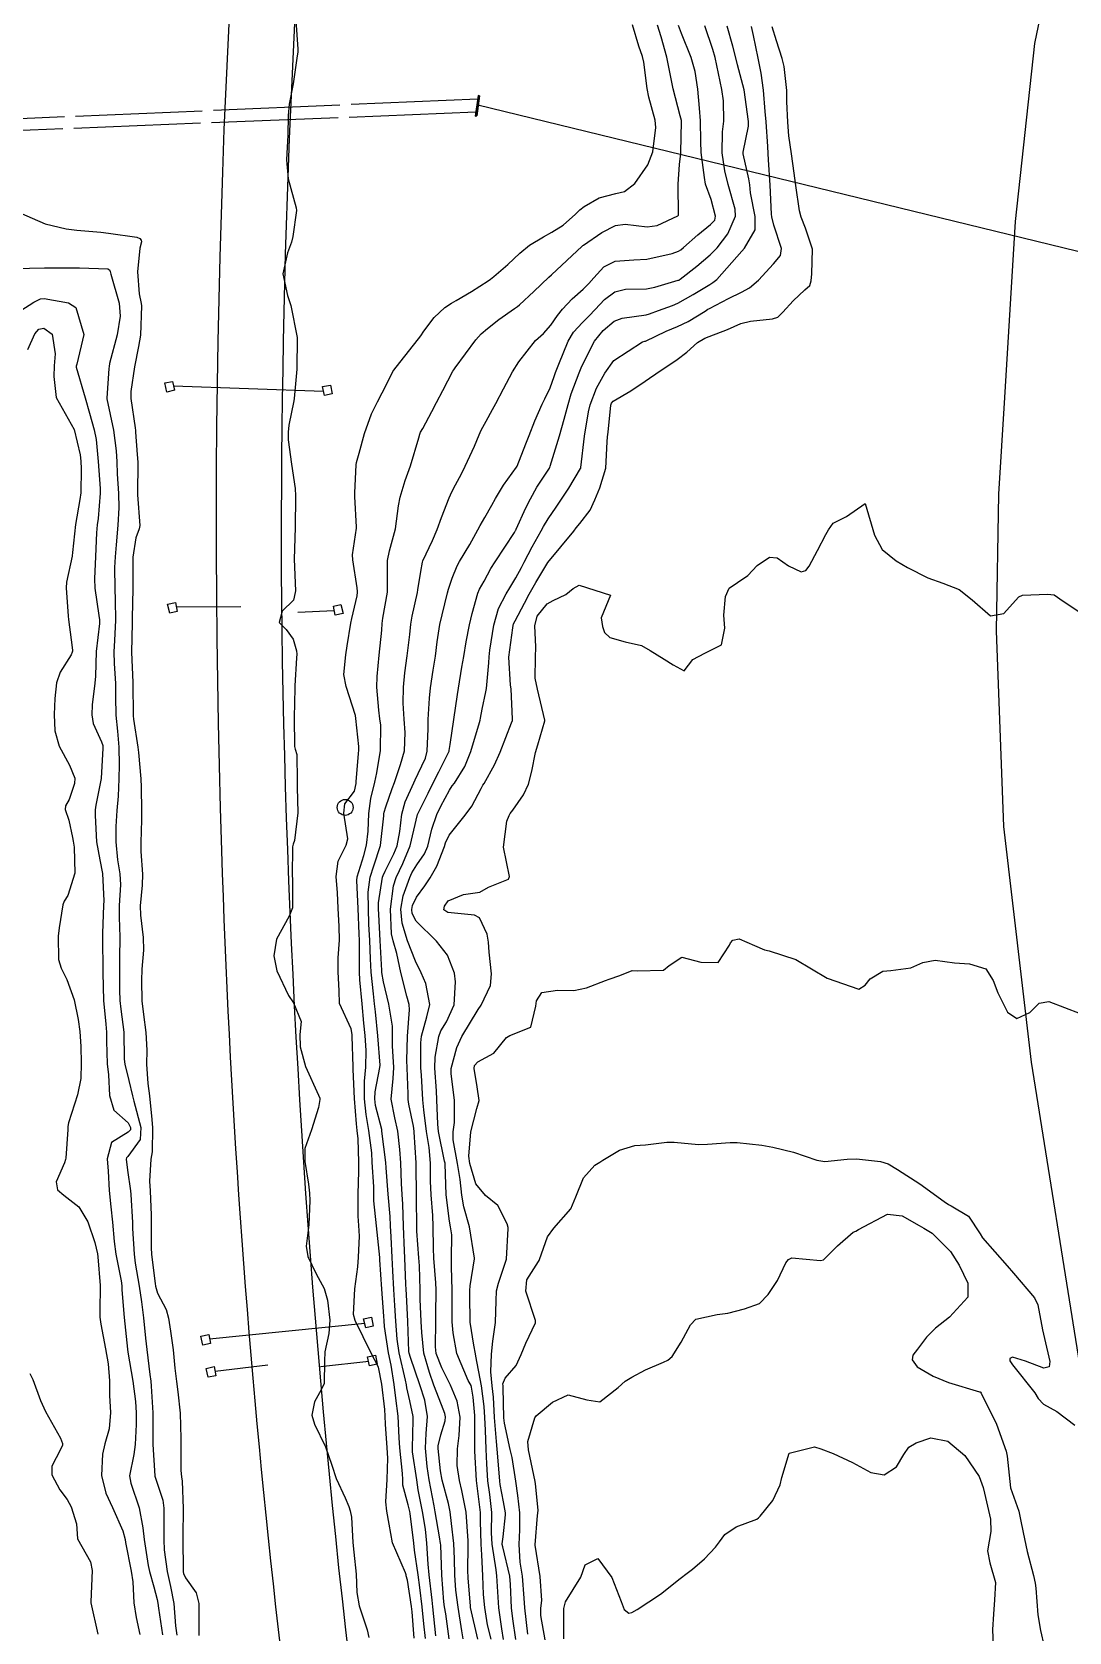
# Model space of a CAD drawing. Header units: metres. Extents: x 318500 to 325275, y 7408834 to 7428799.
# Drawn here: x 320151.9 to 320217.4, y 7413787.5 to 7413888.5 of the extents above; entities that cross this region are included whole.
import ezdxf

# ---------------------------------------------------------------- set-up
doc = ezdxf.new("R2010")
doc.units = ezdxf.units.M
doc.header["$MEASUREMENT"] = 0
doc.linetypes.add('CONTINUO', pattern=[0])
doc.linetypes.add('TRACEJADO', pattern=[8.7, 8, -0.7])
for name, color, linetype in [('BUEIRO', 151, 'Continuous'), ('Curvas de Nivel 1m', 11, 'Continuous'), ('Curvas de Nivel 5m', 15, 'Continuous'), ('GALERIA', 45, 'Continuous'), ('Linha Férrea', 20, 'Continuous'), ('Postes', 20, 'Continuous'), ('Pórticos', 45, 'Continuous'), ('TEXTO', 45, 'Continuous'), ('Vias Primárias', 230, 'Continuous')]:
    doc.layers.add(name, color=color, linetype=linetype)

msp = doc.modelspace()

# ---------------------------------------------------------------- linework, layer by layer
at = {"layer": 'BUEIRO', "linetype": 'CONTINUO'}
for points in [[(320180.17, 7413884.43, 722.61), (320180.1, 7413884.44, 726.1), (320179.91, 7413883.15, 726.1), (320180, 7413883.17, 722.6)], [(320180, 7413883.17, 722.6), (320180.03, 7413883.54, 723.89), (320180.06, 7413883.77, 724.18), (320180.13, 7413884.37, 723.95), (320180.17, 7413884.43, 722.61)], [(320180.17, 7413884.43, 722.61), (320180, 7413883.17, 722.6)]]:
    msp.add_polyline3d(points, dxfattribs=at)
at = {"layer": 'Curvas de Nivel 1m', "flags": 128}
for points, elevation in [([(320176.76, 7413787.06), (320176.66, 7413787.98), (320176.55, 7413789.06), (320176.4, 7413790.27), (320176.3, 7413791.06), (320176.08, 7413792.62), (320176.03, 7413793.07), (320175.8, 7413794.95), (320175.78, 7413795.07), (320175.68, 7413795.48), (320175.34, 7413796.72), (320175.33, 7413797.08), (320175.32, 7413797.46), (320175.14, 7413799.08), (320175.1, 7413799.72), (320175.04, 7413801.08), (320174.9, 7413802.22), (320174.79, 7413803.08), (320174.59, 7413804.3), (320174.44, 7413805.09), (320174.18, 7413806.74), (320174.15, 7413807.1), (320174.14, 7413807.39), (320174, 7413809.1), (320173.89, 7413810.95), (320173.88, 7413811.1), (320173.67, 7413813.1), (320173.51, 7413814.68), (320173.5, 7413815.11), (320173.5, 7413815.56), (320173.41, 7413817.11), (320173.37, 7413817.71), (320173.2, 7413819.11), (320173.02, 7413820.13), (320172.92, 7413821.12), (320172.92, 7413822.23), (320173, 7413823.12), (320173.02, 7413824.16), (320172.95, 7413825.12), (320172.87, 7413825.9), (320172.76, 7413827.12), (320172.62, 7413828.62), (320172.6, 7413829.12), (320172.6, 7413830.68), (320172.59, 7413831.12), (320172.57, 7413831.53), (320172.52, 7413833.12), (320172.44, 7413834.9), (320172.46, 7413835.13), (320172.87, 7413836.48), (320173.05, 7413837.12), (320173.15, 7413838.02), (320173.18, 7413839.12), (320173.31, 7413840.07), (320173.57, 7413841.11), (320173.7, 7413841.7), (320173.93, 7413843.11), (320173.94, 7413844.71), (320173.89, 7413845.11), (320173.82, 7413845.64), (320173.69, 7413847.11), (320173.72, 7413847.77), (320173.85, 7413849.11), (320174, 7413850.69), (320174.03, 7413851.11), (320174.08, 7413851.46), (320174.36, 7413853.1), (320174.37, 7413853.19), (320174.37, 7413855.1), (320174.49, 7413855.71), (320174.88, 7413857.09), (320175.07, 7413858.54), (320175.16, 7413859.09), (320175.49, 7413860.14), (320175.82, 7413861.08), (320176.34, 7413862.84), (320176.41, 7413863.07), (320176.46, 7413863.19), (320176.59, 7413863.43), (320177.17, 7413864.5), (320177.46, 7413865.06), (320177.86, 7413865.82), (320178.5, 7413867.05), (320178.55, 7413867.14), (320178.64, 7413867.25), (320179.94, 7413869.03), (320180.28, 7413869.41), (320180.67, 7413869.74), (320181.39, 7413870.3), (320182.39, 7413871), (320182.57, 7413871.13), (320182.69, 7413871.23), (320183.61, 7413872.08), (320184.55, 7413872.97), (320184.72, 7413873.13), (320186.65, 7413874.94), (320186.7, 7413874.98), (320186.74, 7413875.01), (320187.89, 7413875.79), (320188.76, 7413876.25), (320189.36, 7413876.32), (320190.76, 7413876.15), (320191.39, 7413876.25), (320192.7, 7413876.86), (320192.73, 7413876.9), (320192.71, 7413878.86), (320192.81, 7413880.09), (320192.89, 7413880.79), (320192.89, 7413880.86), (320192.93, 7413882.78), (320192.92, 7413882.86), (320192.85, 7413883.17), (320192.41, 7413884.87), (320192.15, 7413886.13), (320192, 7413886.87), (320191.65, 7413888.15), (320191.41, 7413888.88)], 731), ([(320177.41, 7413787.22), (320177.22, 7413789.05), (320177.18, 7413789.48), (320177, 7413791.06), (320176.94, 7413791.75), (320176.86, 7413793.06), (320176.76, 7413793.96), (320176.58, 7413795.06), (320176.31, 7413796.44), (320176.21, 7413797.06), (320175.95, 7413798.84), (320175.94, 7413799.07), (320175.99, 7413800.84), (320175.98, 7413801.07), (320175.77, 7413802.05), (320175.59, 7413802.88), (320175.56, 7413803.07), (320175.5, 7413803.36), (320175.1, 7413805.08), (320174.97, 7413805.94), (320174.9, 7413807.08), (320174.84, 7413808.08), (320174.77, 7413809.09), (320174.7, 7413810.26), (320174.67, 7413811.09), (320174.59, 7413812.41), (320174.56, 7413813.09), (320174.53, 7413813.69), (320174.42, 7413815.09), (320174.29, 7413816.77), (320174.26, 7413817.1), (320174.02, 7413819.08), (320174.02, 7413819.1), (320174.02, 7413819.12), (320174, 7413819.17), (320173.61, 7413820.7), (320173.56, 7413821.11), (320173.58, 7413821.56), (320173.89, 7413823.1), (320173.9, 7413823.25), (320173.76, 7413825.1), (320173.6, 7413826.61), (320173.54, 7413827.11), (320173.48, 7413827.74), (320173.34, 7413829.11), (320173.29, 7413829.96), (320173.25, 7413831.11), (320173.2, 7413832.14), (320173.16, 7413833.12), (320173.15, 7413834.16), (320173.27, 7413835.11), (320173.5, 7413835.83), (320173.92, 7413837.1), (320174.14, 7413838.98), (320174.14, 7413839.1), (320174.16, 7413839.2), (320174.27, 7413839.54), (320174.67, 7413840.71), (320174.8, 7413841.09), (320175.19, 7413842.21), (320175.44, 7413843.08), (320175.49, 7413844.24), (320175.41, 7413845.08), (320175.35, 7413846.09), (320175.37, 7413847.09), (320175.46, 7413848), (320175.61, 7413849.08), (320175.77, 7413850.43), (320175.84, 7413851.08), (320175.93, 7413851.58), (320176.26, 7413853.07), (320176.29, 7413853.24), (320176.47, 7413854.41), (320176.57, 7413854.98), (320176.6, 7413855.07), (320177.2, 7413856.36), (320177.5, 7413857.06), (320177.77, 7413857.8), (320178.25, 7413859.05), (320178.34, 7413859.25), (320178.54, 7413859.64), (320179.03, 7413860.56), (320179.28, 7413861.04), (320179.85, 7413862.31), (320180.15, 7413863.03), (320180.29, 7413863.32), (320180.59, 7413863.88), (320181, 7413864.62), (320181.2, 7413865.01), (320181.68, 7413865.94), (320182.26, 7413867), (320182.65, 7413867.63), (320183.71, 7413868.98), (320184.21, 7413869.43), (320184.67, 7413869.95), (320185.09, 7413870.55), (320185.41, 7413870.96), (320186.03, 7413871.62), (320186.71, 7413872.22), (320187.08, 7413872.57), (320187.4, 7413872.93), (320188.03, 7413873.63), (320188.73, 7413873.99), (320189.91, 7413874.08), (320190.73, 7413874.11), (320192.34, 7413874.47), (320192.74, 7413874.62), (320192.88, 7413874.71), (320193.05, 7413874.86), (320193.95, 7413875.65), (320194.76, 7413876.3), (320195.02, 7413876.58), (320195.08, 7413876.84), (320194.79, 7413877.88), (320194.45, 7413878.84), (320194.37, 7413879.28), (320194.17, 7413880.85), (320194.14, 7413881.54), (320194.13, 7413882.85), (320194.07, 7413883.64), (320193.95, 7413884.85), (320193.78, 7413885.96), (320193.53, 7413886.85), (320192.92, 7413888.37), (320192.73, 7413888.86)], 732), ([(320178.26, 7413787.04), (320178.04, 7413788.6), (320177.97, 7413789.04), (320177.93, 7413789.37), (320177.79, 7413791.05), (320177.73, 7413792.97), (320177.72, 7413793.05), (320177.66, 7413793.46), (320177.38, 7413795.05), (320177.31, 7413795.43), (320177, 7413797.06), (320176.87, 7413797.9), (320176.77, 7413799.06), (320176.81, 7413799.99), (320176.9, 7413801.06), (320176.73, 7413802.1), (320176.41, 7413803.06), (320175.81, 7413804.79), (320175.73, 7413805.07), (320175.71, 7413805.17), (320175.65, 7413807.07), (320175.56, 7413808.77), (320175.54, 7413809.07), (320175.52, 7413809.42), (320175.47, 7413811.08), (320175.45, 7413811.53), (320175.37, 7413813.08), (320175.33, 7413814.47), (320175.3, 7413815.08), (320175.25, 7413815.78), (320175.2, 7413817.08), (320175.14, 7413817.92), (320175.02, 7413819.08), (320174.83, 7413819.91), (320174.6, 7413821.09), (320174.73, 7413822.4), (320174.76, 7413823.09), (320174.69, 7413824.47), (320174.69, 7413825.09), (320174.69, 7413825.7), (320174.45, 7413827.09), (320174.12, 7413828.5), (320174.02, 7413829.1), (320174.01, 7413829.22), (320173.91, 7413831.1), (320173.82, 7413832.75), (320173.8, 7413833.11), (320173.81, 7413833.48), (320174.05, 7413835.1), (320174.09, 7413835.22), (320174.22, 7413835.49), (320174.76, 7413836.57), (320174.97, 7413837.09), (320175.14, 7413837.98), (320175.27, 7413839.08), (320175.49, 7413839.87), (320176.03, 7413841.07), (320176.11, 7413841.25), (320176.3, 7413841.66), (320176.76, 7413842.62), (320176.88, 7413843.06), (320176.93, 7413844.47), (320176.94, 7413845.06), (320177.02, 7413846.4), (320177.09, 7413847.06), (320177.26, 7413848.18), (320177.39, 7413849.06), (320177.51, 7413849.96), (320177.68, 7413851.06), (320177.81, 7413851.67), (320178.15, 7413853.05), (320178.22, 7413853.28), (320178.46, 7413853.97), (320178.77, 7413854.75), (320178.92, 7413855.04), (320179.56, 7413856.11), (320180.08, 7413857.03), (320180.22, 7413857.3), (320180.51, 7413857.81), (320180.95, 7413858.58), (320181.19, 7413859.01), (320181.69, 7413859.85), (320182.52, 7413860.99), (320182.56, 7413861.06), (320183.11, 7413862.45), (320183.31, 7413862.98), (320183.66, 7413863.91), (320184.14, 7413864.97), (320184.3, 7413865.29), (320184.63, 7413866), (320184.88, 7413866.72), (320184.97, 7413866.97), (320185.18, 7413867.49), (320185.77, 7413868.95), (320186.11, 7413869.51), (320186.68, 7413870.12), (320187.09, 7413870.53), (320187.48, 7413870.93), (320188.07, 7413871.56), (320188.71, 7413872.06), (320189.4, 7413872.22), (320190.71, 7413872.25), (320191.25, 7413872.34), (320192.72, 7413872.78), (320192.77, 7413872.8), (320192.85, 7413872.86), (320193.9, 7413873.68), (320194.74, 7413874.38), (320195.18, 7413874.83), (320195.86, 7413875.72), (320196.33, 7413876.82), (320196.32, 7413877.27), (320195.87, 7413878.82), (320195.67, 7413879.69), (320195.5, 7413880.83), (320195.52, 7413882.15), (320195.59, 7413882.83), (320195.58, 7413884.12), (320195.48, 7413884.83), (320195.37, 7413885.32), (320195.06, 7413886.84), (320194.91, 7413887.35), (320194.39, 7413888.85)], 733), ([(320179.15, 7413787.03), (320179.07, 7413787.53), (320178.82, 7413789.03), (320178.69, 7413790.11), (320178.62, 7413791.04), (320178.59, 7413792.08), (320178.55, 7413793.04), (320178.41, 7413794.3), (320178.32, 7413795.04), (320178.21, 7413795.57), (320177.82, 7413797.05), (320177.71, 7413797.63), (320177.56, 7413799.05), (320177.56, 7413799.22), (320177.74, 7413799.9), (320178, 7413800.8), (320178.02, 7413801.05), (320177.98, 7413801.26), (320177.77, 7413801.8), (320177.3, 7413803.05), (320177.01, 7413803.84), (320176.66, 7413805.06), (320176.53, 7413806.37), (320176.5, 7413807.06), (320176.44, 7413808.47), (320176.43, 7413809.06), (320176.38, 7413810.57), (320176.35, 7413811.07), (320176.22, 7413812.76), (320176.21, 7413813.07), (320176.2, 7413814.81), (320176.19, 7413815.07), (320176.18, 7413816.86), (320176.17, 7413817.07), (320176.06, 7413819.01), (320176.06, 7413819.07), (320176, 7413819.38), (320175.72, 7413820.78), (320175.68, 7413821.08), (320175.67, 7413821.43), (320175.61, 7413823.08), (320175.59, 7413823.54), (320175.62, 7413825.08), (320175.75, 7413826.73), (320175.73, 7413827.08), (320175.59, 7413827.6), (320175.21, 7413829.08), (320174.95, 7413830.29), (320174.72, 7413831.09), (320174.62, 7413831.54), (320174.55, 7413833.09), (320174.74, 7413834.56), (320174.91, 7413835.09), (320175.34, 7413835.97), (320175.79, 7413837.08), (320176.26, 7413839.07), (320176.93, 7413840.41), (320177.25, 7413841.06), (320177.6, 7413841.76), (320178.25, 7413843.05), (320178.27, 7413843.1), (320178.32, 7413843.49), (320178.56, 7413845.05), (320178.78, 7413846.63), (320178.84, 7413847.04), (320179.07, 7413848.36), (320179.19, 7413849.04), (320179.34, 7413849.97), (320179.54, 7413851.03), (320179.71, 7413851.76), (320180.08, 7413853.03), (320180.18, 7413853.29), (320180.46, 7413853.8), (320180.9, 7413854.59), (320181.16, 7413855.01), (320182.38, 7413856.87), (320182.45, 7413856.99), (320182.47, 7413857.02), (320182.5, 7413857.08), (320183.1, 7413858.41), (320183.39, 7413858.98), (320183.8, 7413859.72), (320184.56, 7413860.87), (320184.6, 7413860.93), (320184.62, 7413860.97), (320184.64, 7413861.04), (320185.22, 7413862.96), (320185.53, 7413864.02), (320185.77, 7413864.95), (320185.96, 7413865.61), (320186.47, 7413866.94), (320186.64, 7413867.36), (320187.44, 7413868.93), (320187.98, 7413869.62), (320188.68, 7413870.21), (320189.19, 7413870.4), (320190.69, 7413870.61), (320190.91, 7413870.66), (320191.47, 7413870.88), (320192.36, 7413871.2), (320192.7, 7413871.34), (320193.67, 7413871.88), (320194.72, 7413872.52), (320194.91, 7413872.64), (320195.16, 7413872.83), (320196.74, 7413874.63), (320196.9, 7413874.81), (320197.58, 7413875.97), (320197.57, 7413876.8), (320197.28, 7413878.31), (320197.23, 7413878.8), (320197.18, 7413879.18), (320196.82, 7413880.76), (320196.81, 7413880.8), (320196.82, 7413880.87), (320197.15, 7413882.51), (320197.15, 7413882.81), (320196.88, 7413884.81), (320196.46, 7413886.39), (320196.35, 7413886.82), (320196.17, 7413887.56), (320195.8, 7413888.83)], 734), ([(320180.92, 7413787), (320180.68, 7413787.91), (320180.51, 7413789.01), (320180.43, 7413789.83), (320180.38, 7413791.01), (320180.32, 7413792.33), (320180.27, 7413793.01), (320180.23, 7413794.45), (320180.23, 7413795.01), (320180.17, 7413795.5), (320179.98, 7413797.02), (320179.88, 7413798.87), (320179.88, 7413799.02), (320179.89, 7413800.89), (320179.89, 7413801.02), (320179.88, 7413801.13), (320179.77, 7413802.29), (320179.68, 7413802.92), (320179.65, 7413803.02), (320179.47, 7413803.34), (320178.75, 7413805.04), (320178.52, 7413806.35), (320178.45, 7413807.04), (320178.44, 7413807.63), (320178.45, 7413809.04), (320178.4, 7413810.52), (320178.41, 7413811.04), (320178.42, 7413812.54), (320178.35, 7413813.04), (320178.28, 7413813.4), (320178.07, 7413815.05), (320178.01, 7413817.01), (320178, 7413817.05), (320177.97, 7413817.18), (320177.59, 7413819.05), (320177.54, 7413819.52), (320177.49, 7413821.06), (320177.46, 7413821.63), (320177.36, 7413823.06), (320177.38, 7413823.74), (320177.6, 7413825.05), (320177.73, 7413825.41), (320178.09, 7413825.98), (320178.57, 7413827.04), (320178.67, 7413828.5), (320178.59, 7413829.04), (320178.15, 7413830.19), (320177.47, 7413831.06), (320176.17, 7413832.32), (320175.92, 7413832.82), (320175.9, 7413833.07), (320175.94, 7413833.32), (320176.19, 7413833.84), (320176.72, 7413834.55), (320177.07, 7413835.06), (320177.48, 7413835.8), (320177.96, 7413837.05), (320178.03, 7413837.27), (320178.25, 7413837.76), (320179.28, 7413839.03), (320179.7, 7413839.59), (320180.29, 7413840.7), (320180.39, 7413840.91), (320180.46, 7413841.02), (320181.13, 7413842.19), (320181.48, 7413843), (320182.2, 7413844.85), (320182.25, 7413844.99), (320182.26, 7413845.07), (320182.17, 7413846.99), (320182.14, 7413847.23), (320182.02, 7413849), (320182.27, 7413850.84), (320182.3, 7413850.99), (320182.33, 7413851.09), (320182.42, 7413851.28), (320183.01, 7413852.41), (320183.32, 7413852.98), (320183.73, 7413853.71), (320184.48, 7413854.97), (320186.12, 7413856.95), (320186.28, 7413857.16), (320186.51, 7413857.44), (320187.17, 7413858.28), (320187.46, 7413858.93), (320187.77, 7413859.69), (320188.15, 7413860.92), (320188.24, 7413862.58), (320188.26, 7413862.91), (320188.29, 7413863.2), (320188.46, 7413864.91), (320188.5, 7413865.02), (320188.61, 7413865.15), (320189.72, 7413865.8), (320190.63, 7413866.42), (320190.91, 7413866.61), (320191.31, 7413866.88), (320192.65, 7413867.79), (320193.26, 7413868.25), (320193.93, 7413868.85), (320194.39, 7413869.12), (320194.67, 7413869.23), (320195.82, 7413869.68), (320196.68, 7413870.05), (320197.28, 7413870.2), (320198.68, 7413870.34), (320199.01, 7413870.45), (320199.33, 7413870.77), (320199.98, 7413871.49), (320200.71, 7413872.17), (320201.02, 7413872.46), (320201.12, 7413872.75), (320201.16, 7413873.19), (320201.19, 7413874.75), (320200.76, 7413876.08), (320200.47, 7413876.76), (320200.37, 7413877.17), (320200.14, 7413878.77), (320200.03, 7413879.54), (320199.86, 7413880.77), (320199.71, 7413881.9), (320199.63, 7413882.77), (320199.58, 7413884.06), (320199.57, 7413884.77), (320199.4, 7413886.27), (320199.29, 7413886.78), (320198.92, 7413887.89), (320198.65, 7413888.78)], 736), ([(320151.12, 7413877.06), (320152.75, 7413876.35), (320154.09, 7413876.04), (320154.75, 7413875.95), (320156.28, 7413875.81), (320156.75, 7413875.76), (320158.55, 7413875.5), (320158.74, 7413875.42), (320158.82, 7413875.31), (320158.83, 7413875.22), (320158.73, 7413874.81), (320158.58, 7413873.31), (320158.7, 7413871.93), (320158.82, 7413871.31), (320158.83, 7413871.16), (320158.77, 7413869.31), (320158.65, 7413868.61), (320158.39, 7413867.31), (320158.17, 7413865.76), (320158.17, 7413865.32), (320158.43, 7413863.47), (320158.46, 7413863.31), (320158.47, 7413863.2), (320158.56, 7413861.79), (320158.61, 7413861.31), (320158.61, 7413861.25), (320158.59, 7413859.31), (320158.59, 7413859.25), (320158.73, 7413857.31), (320158.7, 7413857.1), (320158.49, 7413856.52), (320158.3, 7413855.31), (320158.29, 7413853.48), (320158.29, 7413853.31), (320158.25, 7413851.48), (320158.25, 7413851.31), (320158.25, 7413851.14), (320158.21, 7413849.31), (320158.29, 7413847.4), (320158.29, 7413847.31), (320158.32, 7413845.33), (320158.32, 7413845.31), (320158.32, 7413845.29), (320158.34, 7413845.09), (320158.61, 7413843.31), (320158.65, 7413842.97), (320158.79, 7413841.31), (320158.81, 7413840.78), (320158.83, 7413839.3), (320158.83, 7413838.73), (320158.79, 7413837.3), (320158.8, 7413836.73), (320158.91, 7413835.3), (320158.89, 7413834.61), (320158.75, 7413833.3), (320158.77, 7413832.71), (320158.94, 7413831.3), (320158.96, 7413830.49), (320158.87, 7413829.3), (320158.85, 7413828.58), (320158.87, 7413827.3), (320158.96, 7413826.44), (320159.12, 7413825.3), (320159.17, 7413824.19), (320159.16, 7413823.3), (320159.25, 7413822.08), (320159.34, 7413821.3), (320159.49, 7413819.81), (320159.54, 7413819.29), (320159.51, 7413817.76), (320159.43, 7413817.3), (320159.34, 7413815.91), (320159.38, 7413815.3), (320159.45, 7413813.77), (320159.46, 7413813.29), (320159.46, 7413811.73), (320159.48, 7413811.29), (320159.7, 7413809.45), (320159.72, 7413809.29), (320159.86, 7413808.84), (320160.39, 7413807.82), (320160.55, 7413807.28), (320160.67, 7413806.44), (320160.84, 7413805.27), (320160.94, 7413804.12), (320161.04, 7413803.27), (320161.14, 7413802.63), (320161.27, 7413801.27), (320161.32, 7413799.68), (320161.32, 7413799.27), (320161.32, 7413797.65), (320161.37, 7413797.26), (320161.41, 7413796.98), (320161.46, 7413795.26), (320161.44, 7413793.48), (320161.44, 7413793.26), (320161.46, 7413791.43), (320161.48, 7413791.26), (320161.5, 7413791.15), (320161.62, 7413790.88), (320162.29, 7413789.94), (320162.46, 7413789.25), (320162.46, 7413788.37), (320162.46, 7413787.25)], 731), ([(320150.83, 7413873.53), (320152.72, 7413873.57), (320154.52, 7413873.57), (320154.72, 7413873.57), (320154.92, 7413873.57), (320156.72, 7413873.5), (320156.83, 7413873.45), (320156.86, 7413873.34), (320156.9, 7413873.16), (320157.42, 7413871.33), (320157.49, 7413870.52), (320157.3, 7413869.33), (320156.83, 7413867.52), (320156.79, 7413867.34), (320156.77, 7413867.21), (320156.65, 7413865.34), (320156.65, 7413865.3), (320157.08, 7413863.33), (320157.25, 7413862.01), (320157.28, 7413861.33), (320157.31, 7413860.56), (320157.39, 7413859.33), (320157.41, 7413858.43), (320157.35, 7413857.33), (320157.24, 7413856.08), (320157.17, 7413855.33), (320157.14, 7413854.66), (320157.15, 7413853.33), (320157.17, 7413852.6), (320157.2, 7413851.33), (320157.13, 7413850.05), (320157.09, 7413849.33), (320157.12, 7413848.6), (320157.19, 7413847.33), (320157.19, 7413846.49), (320157.22, 7413845.33), (320157.32, 7413844.32), (320157.41, 7413843.32), (320157.43, 7413842.2), (320157.41, 7413841.32), (320157.37, 7413840.23), (320157.29, 7413839.32), (320157.23, 7413838.3), (320157.22, 7413837.33), (320157.33, 7413836.21), (320157.47, 7413835.32), (320157.51, 7413834.63), (320157.44, 7413833.32), (320157.43, 7413832.58), (320157.47, 7413831.32), (320157.46, 7413830), (320157.45, 7413829.32), (320157.46, 7413827.97), (320157.48, 7413827.32), (320157.54, 7413826.77), (320157.73, 7413825.32), (320157.75, 7413823.62), (320157.78, 7413823.31), (320158.03, 7413822.27), (320158.27, 7413821.31), (320158.36, 7413820.97), (320158.79, 7413819.3), (320158.75, 7413818.54), (320157.97, 7413817.48), (320157.89, 7413817.4), (320157.87, 7413817.31), (320157.96, 7413816.62), (320158.14, 7413815.31), (320158.16, 7413815.08), (320158.27, 7413813.31), (320158.28, 7413812.94), (320158.37, 7413811.31), (320158.44, 7413810.75), (320158.69, 7413809.3), (320158.85, 7413808.3), (320158.97, 7413807.3), (320159.1, 7413806.01), (320159.18, 7413805.3), (320159.36, 7413803.72), (320159.42, 7413803.29), (320159.46, 7413802.98), (320159.56, 7413801.29), (320159.55, 7413799.47), (320159.55, 7413799.29), (320159.68, 7413797.31), (320159.69, 7413797.29), (320159.7, 7413797.24), (320160.19, 7413795.79), (320160.25, 7413795.28), (320160.25, 7413794.7), (320160.25, 7413793.28), (320160.28, 7413792.64), (320160.45, 7413791.28), (320160.67, 7413790.33), (320160.88, 7413789.27), (320160.98, 7413787.86), (320161.07, 7413787.27)], 732), ([(320151.22, 7413870.87), (320152.04, 7413871.4), (320152.47, 7413871.61), (320152.69, 7413871.63), (320154.24, 7413871.37), (320154.69, 7413871.07), (320155.21, 7413869.36), (320154.76, 7413867.48), (320154.71, 7413867.37), (320154.71, 7413867.3), (320155.29, 7413865.36), (320155.56, 7413864.39), (320155.85, 7413863.35), (320155.97, 7413862.74), (320156.11, 7413861.35), (320156.24, 7413859.64), (320156.24, 7413859.34), (320156.1, 7413857.75), (320156.05, 7413857.35), (320156, 7413856.85), (320155.93, 7413855.35), (320155.87, 7413853.93), (320155.89, 7413853.35), (320156.15, 7413851.62), (320156.19, 7413851.34), (320156.18, 7413851.11), (320155.98, 7413849.35), (320155.93, 7413847.8), (320155.89, 7413847.35), (320155.72, 7413845.98), (320155.7, 7413845.35), (320155.79, 7413844.81), (320156.32, 7413843.65), (320156.39, 7413843.41), (320156.4, 7413843.34), (320156.4, 7413843.26), (320156.29, 7413841.34), (320155.96, 7413839.65), (320155.92, 7413839.35), (320155.91, 7413839), (320155.99, 7413837.34), (320156.22, 7413836.2), (320156.38, 7413835.34), (320156.46, 7413833.61), (320156.45, 7413833.34), (320156.37, 7413831.55), (320156.37, 7413831.34), (320156.37, 7413831.12), (320156.39, 7413829.34), (320156.39, 7413829.07), (320156.45, 7413827.33), (320156.58, 7413825.83), (320156.63, 7413825.33), (320156.64, 7413824.76), (320156.68, 7413823.33), (320156.75, 7413822.62), (320156.81, 7413821.33), (320157.09, 7413820.4), (320158, 7413819.61), (320158.15, 7413819.31), (320158.14, 7413819.16), (320158, 7413819.01), (320156.95, 7413818.36), (320156.68, 7413817.33), (320156.73, 7413816.56), (320156.8, 7413815.33), (320156.91, 7413814.3), (320157, 7413813.32), (320157.11, 7413812.12), (320157.23, 7413811.32), (320157.55, 7413809.63), (320157.59, 7413809.31), (320157.6, 7413809.05), (320157.74, 7413807.31), (320157.83, 7413806.52), (320157.96, 7413805.31), (320157.98, 7413805.13), (320158.3, 7413803.3), (320158.47, 7413802.01), (320158.51, 7413801.3), (320158.5, 7413800.55), (320158.43, 7413799.3), (320158.36, 7413798.66), (320158.09, 7413797.31), (320158.16, 7413796.85), (320158.7, 7413795.3), (320158.92, 7413794.04), (320159.01, 7413793.3), (320159.26, 7413791.66), (320159.34, 7413791.29), (320159.61, 7413790.31), (320159.83, 7413789.52), (320159.88, 7413789.29), (320159.92, 7413788.96), (320160.17, 7413787.28)], 733), ([(320151.66, 7413868.41), (320152.11, 7413869.4), (320152.36, 7413869.7), (320152.67, 7413869.76), (320153.2, 7413869.38), (320153.4, 7413868.13), (320153.33, 7413867.38), (320153.3, 7413866.71), (320153.46, 7413865.38), (320154.58, 7413863.37), (320154.96, 7413861.76), (320155.02, 7413861.36), (320155.03, 7413860.88), (320155, 7413859.36), (320154.95, 7413858.94), (320154.68, 7413857.37), (320154.48, 7413855.61), (320154.46, 7413855.39), (320154.46, 7413855.37), (320154.1, 7413853.72), (320154.08, 7413853.37), (320154.21, 7413851.59), (320154.23, 7413851.37), (320154.41, 7413850.08), (320154.48, 7413849.44), (320154.48, 7413849.37), (320154.47, 7413849.3), (320154.4, 7413849.14), (320153.71, 7413848.04), (320153.47, 7413847.38), (320153.36, 7413846.38), (320153.32, 7413845.38), (320153.36, 7413844.35), (320153.65, 7413843.38), (320154.3, 7413842.17), (320154.63, 7413841.36), (320154.62, 7413841.02), (320154.27, 7413840.02), (320154.04, 7413839.6), (320154.03, 7413839.37), (320154.25, 7413838.7), (320154.49, 7413837.61), (320154.53, 7413837.37), (320154.59, 7413837), (320154.63, 7413835.36), (320154.19, 7413833.96), (320153.96, 7413833.59), (320153.88, 7413833.37), (320153.64, 7413831.9), (320153.57, 7413831.38), (320153.61, 7413829.91), (320153.77, 7413829.37), (320154.12, 7413828.64), (320154.58, 7413827.36), (320154.85, 7413826.12), (320154.94, 7413825.36), (320155, 7413824.42), (320155.04, 7413823.36), (320155, 7413822.39), (320154.79, 7413821.36), (320154.23, 7413819.6), (320154.19, 7413819.37), (320154.19, 7413819.17), (320154.06, 7413817.37), (320154.05, 7413817.29), (320153.97, 7413817.08), (320153.45, 7413815.87), (320153.53, 7413815.37), (320153.94, 7413815.03), (320154.88, 7413814.3), (320155.45, 7413813.35), (320155.9, 7413812.04), (320156.06, 7413811.34), (320156.09, 7413811.14), (320156.23, 7413809.33), (320156.2, 7413807.69), (320156.21, 7413807.33), (320156.27, 7413806.9), (320156.56, 7413805.33), (320156.74, 7413804.38), (320156.82, 7413803.32), (320156.83, 7413802.39), (320156.88, 7413801.32), (320156.79, 7413800.28), (320156.53, 7413799.33), (320156.37, 7413798.68), (320156.32, 7413797.33), (320156.59, 7413796.23), (320157.01, 7413795.32), (320157.66, 7413793.85), (320157.8, 7413793.31), (320157.84, 7413793.12), (320158.19, 7413791.3), (320158.29, 7413790.63), (320158.35, 7413789.3), (320158.51, 7413788.38), (320158.74, 7413787.3)], 734), ([(320181.69, 7413786.99), (320181.58, 7413787.66), (320181.39, 7413788.99), (320181.28, 7413790.66), (320181.27, 7413791), (320181.23, 7413791.39), (320180.97, 7413793), (320180.93, 7413793.73), (320180.95, 7413795), (320180.83, 7413796.14), (320180.71, 7413797), (320180.64, 7413798.08), (320180.6, 7413799.01), (320180.56, 7413800.2), (320180.51, 7413801.01), (320180.46, 7413801.7), (320180.31, 7413803.01), (320179.95, 7413804.88), (320179.92, 7413805.02), (320179.82, 7413805.56), (320179.59, 7413807.02), (320179.57, 7413808.73), (320179.57, 7413809.02), (320179.58, 7413809.31), (320179.86, 7413811.02), (320179.86, 7413811.05), (320179.55, 7413813.03), (320179.19, 7413814.29), (320179.05, 7413815.03), (320178.96, 7413816.03), (320178.79, 7413817.04), (320178.51, 7413818.53), (320178.51, 7413819.04), (320178.59, 7413819.63), (320178.59, 7413821.04), (320178.39, 7413822.7), (320178.39, 7413823.04), (320178.75, 7413824.36), (320179.06, 7413825.04), (320180.1, 7413826.75), (320180.27, 7413827.02), (320180.87, 7413828.26), (320180.94, 7413829.01), (320180.79, 7413830.37), (320180.74, 7413831.01), (320180.65, 7413831.5), (320180.18, 7413832.54), (320179.86, 7413832.71), (320178.18, 7413832.88), (320177.92, 7413833.05), (320177.96, 7413833.28), (320178.19, 7413833.62), (320179.17, 7413834.01), (320180.2, 7413834.16), (320180.74, 7413834.47), (320182, 7413834.99), (320182.06, 7413835.15), (320181.7, 7413837), (320181.91, 7413838.65), (320182.05, 7413838.99), (320182.12, 7413839.13), (320182.27, 7413839.34), (320182.96, 7413840.3), (320183.26, 7413840.98), (320183.48, 7413841.8), (320183.72, 7413842.98), (320183.85, 7413843.45), (320184.29, 7413844.97), (320184.29, 7413845.02), (320183.83, 7413846.98), (320183.69, 7413847.67), (320183.72, 7413848.98), (320183.74, 7413849.65), (320183.66, 7413850.98), (320183.81, 7413851.59), (320184.44, 7413852.35), (320184.83, 7413852.58), (320185.62, 7413852.95), (320186.08, 7413853.32), (320186.46, 7413853.53), (320188.45, 7413852.91), (320187.86, 7413851.48), (320187.94, 7413850.92), (320188.06, 7413850.56), (320188.41, 7413850.24), (320189.36, 7413849.96), (320190.41, 7413849.72), (320190.95, 7413849.42), (320191.83, 7413848.87), (320192.39, 7413848.52), (320193.1, 7413848.13), (320193.65, 7413848.84), (320194.4, 7413849.24), (320195.45, 7413849.78), (320195.66, 7413850.82), (320195.6, 7413851.65), (320195.71, 7413852.82), (320195.93, 7413853.34), (320196.46, 7413853.7), (320197.12, 7413854.15), (320197.71, 7413854.79), (320198.49, 7413855.3), (320198.97, 7413855.26), (320199.68, 7413854.76), (320200.47, 7413854.38), (320200.77, 7413854.46), (320200.99, 7413854.74), (320201.51, 7413855.72), (320202.04, 7413856.73), (320202.2, 7413857.04), (320202.51, 7413857.46), (320203.35, 7413857.88), (320204.53, 7413858.7), (320205.11, 7413856.69), (320205.59, 7413855.79), (320206.48, 7413855.07), (320207.2, 7413854.66), (320208.47, 7413854), (320209.43, 7413853.67), (320210.46, 7413853.26), (320211.28, 7413852.61), (320212.44, 7413851.6), (320213.27, 7413851.75), (320214, 7413852.57), (320214.22, 7413852.8), (320214.45, 7413852.9), (320216.02, 7413852.98), (320216.46, 7413852.92), (320217.02, 7413852.53), (320218.44, 7413851.59)], 737), ([(320182.47, 7413786.98), (320182.27, 7413788.3), (320182.2, 7413788.98), (320182.14, 7413790.46), (320182.08, 7413790.99), (320181.65, 7413792.83), (320181.61, 7413792.99), (320181.61, 7413793.03), (320181.66, 7413793.47), (320181.82, 7413794.85), (320181.82, 7413794.99), (320181.69, 7413795.68), (320181.49, 7413796.78), (320181.45, 7413796.99), (320181.43, 7413797.26), (320181.29, 7413799), (320181.25, 7413799.48), (320181.13, 7413801), (320181.06, 7413802.28), (320180.98, 7413803), (320180.9, 7413803.89), (320180.94, 7413805), (320181.01, 7413805.82), (320181.18, 7413807), (320181.22, 7413808.37), (320181.25, 7413809), (320181.37, 7413809.49), (320181.89, 7413810.99), (320181.98, 7413812.93), (320181.98, 7413812.99), (320181.92, 7413813.22), (320181.33, 7413814.39), (320180.55, 7413815.01), (320179.95, 7413815.76), (320179.57, 7413817.03), (320179.51, 7413817.5), (320179.62, 7413819.03), (320180.01, 7413820.51), (320180.15, 7413821.02), (320180.03, 7413821.88), (320179.84, 7413823.02), (320179.87, 7413823.21), (320180.06, 7413823.46), (320181.08, 7413823.99), (320181.87, 7413824.99), (320182.08, 7413825.12), (320183.42, 7413825.64), (320183.73, 7413826.97), (320183.77, 7413827.31), (320184.11, 7413827.83), (320185.1, 7413827.98), (320186.12, 7413827.96), (320186.92, 7413828.13), (320188.13, 7413828.59), (320188.37, 7413828.66), (320189.03, 7413828.9), (320189.81, 7413829.22), (320190.13, 7413829.2), (320191.78, 7413829.23), (320192.14, 7413829.54), (320192.95, 7413830.05), (320194.14, 7413829.75), (320195.23, 7413829.73), (320195.95, 7413830.81), (320196.01, 7413830.97), (320196.16, 7413831.13), (320196.57, 7413831.21), (320197.53, 7413830.79), (320198.16, 7413830.52), (320198.47, 7413830.46), (320200.15, 7413829.92), (320202.13, 7413828.73), (320204.12, 7413828.03), (320204.53, 7413828.29), (320204.84, 7413828.69), (320205.64, 7413829.18), (320206.14, 7413829.22), (320207.41, 7413829.39), (320208.15, 7413829.72), (320208.93, 7413829.86), (320210.15, 7413829.69), (320211.11, 7413829.64), (320212.14, 7413829.33), (320212.6, 7413828.59), (320212.9, 7413827.8), (320213.51, 7413826.58), (320214.1, 7413826.18), (320214.92, 7413826.56), (320215.51, 7413827.15), (320216.11, 7413827.25), (320218.1, 7413826.51)], 738), ([(320183.22, 7413787.32), (320183.03, 7413788.98), (320182.99, 7413789.59), (320182.88, 7413790.98), (320182.75, 7413791.86), (320182.67, 7413792.98), (320182.72, 7413793.92), (320182.72, 7413794.98), (320182.59, 7413796.08), (320182.46, 7413796.98), (320182.23, 7413798.48), (320182.12, 7413798.99), (320181.75, 7413800.64), (320181.72, 7413800.99), (320181.67, 7413802.88), (320181.66, 7413802.99), (320181.65, 7413803.12), (320181.79, 7413803.48), (320182.49, 7413804.29), (320182.81, 7413804.98), (320183.11, 7413805.69), (320183.71, 7413806.97), (320183.7, 7413807.12), (320183.09, 7413808.98), (320183.16, 7413809.68), (320183.89, 7413810.85), (320183.94, 7413810.92), (320183.97, 7413810.97), (320184.46, 7413812.41), (320184.86, 7413812.96), (320185.93, 7413814.17), (320186.26, 7413814.94), (320186.75, 7413816.13), (320187.46, 7413816.92), (320187.77, 7413817.12), (320187.97, 7413817.24), (320189.02, 7413817.87), (320189.99, 7413818.16), (320190.65, 7413818.22), (320191.99, 7413818.38), (320192.46, 7413818.38), (320193.99, 7413818.24), (320194.56, 7413818.25), (320195.99, 7413818.36), (320196.44, 7413818.36), (320197.99, 7413818.19), (320198.7, 7413818.06), (320199.99, 7413817.75), (320201.46, 7413817.25), (320201.98, 7413817.16), (320203.38, 7413817.31), (320203.98, 7413817.33), (320205.49, 7413817.17), (320205.98, 7413817.01), (320206.55, 7413816.66), (320207.96, 7413815.74), (320209.5, 7413814.63), (320209.77, 7413814.45), (320209.94, 7413814.37), (320211.04, 7413813.71), (320211.77, 7413812.59), (320211.92, 7413812.35), (320213.49, 7413810.57), (320213.88, 7413810.11), (320215.2, 7413808.55), (320215.42, 7413808.11), (320215.72, 7413806.54), (320215.83, 7413805.99), (320216.17, 7413804.53), (320216.14, 7413804.2), (320215.8, 7413804.11), (320214.65, 7413804.56), (320213.81, 7413804.8), (320213.66, 7413804.73), (320213.66, 7413804.57), (320213.81, 7413804.33), (320215.23, 7413802.55), (320215.45, 7413802.21), (320215.77, 7413801.84), (320216.61, 7413801.37), (320217.76, 7413800.51)], 739), ([(320185.49, 7413787.02), (320185.49, 7413788.94), (320185.6, 7413789.37), (320186.57, 7413790.93), (320186.84, 7413791.71), (320187.64, 7413792.1), (320188.52, 7413790.9), (320189.12, 7413789.38), (320189.31, 7413788.89), (320189.6, 7413788.65), (320189.79, 7413788.69), (320190.12, 7413788.88), (320191.61, 7413789.84), (320192.85, 7413790.84), (320193.29, 7413791.17), (320193.63, 7413791.42), (320194.38, 7413792.08), (320195.08, 7413792.82), (320195.32, 7413793.15), (320195.66, 7413793.61), (320196.37, 7413794.1), (320197.68, 7413794.59), (320197.79, 7413794.66), (320197.9, 7413794.78), (320198.69, 7413795.76), (320199.16, 7413796.76), (320199.25, 7413797.21), (320199.73, 7413798.75), (320201.33, 7413799.14), (320201.73, 7413799.03), (320202.49, 7413798.72), (320203.72, 7413798.15), (320204.87, 7413797.52), (320205.71, 7413797.38), (320206.5, 7413797.88), (320206.97, 7413798.66), (320207.27, 7413799.12), (320207.74, 7413799.41), (320208.67, 7413799.71), (320209.74, 7413799.5), (320210.82, 7413798.6), (320211.71, 7413797.27), (320211.96, 7413796.59), (320212.05, 7413796.23), (320212.43, 7413794.58), (320212.45, 7413793.8), (320212.25, 7413792.58), (320212.39, 7413791.83), (320212.75, 7413790.58), (320212.68, 7413789.5), (320212.62, 7413788.58), (320212.55, 7413787.61), (320212.6, 7413786.58)], 741)]:
    msp.add_lwpolyline(points, dxfattribs=dict(at, elevation=elevation))
at = {"layer": 'Curvas de Nivel 5m', "flags": 128}
for points, elevation in [([(320168.59, 7413889.19), (320168.71, 7413887.38), (320168.7, 7413887.18), (320168.67, 7413886.96), (320168.41, 7413885.19), (320168.16, 7413883.89), (320168.09, 7413883.19), (320168.07, 7413881.95), (320168.04, 7413881.19), (320167.99, 7413880.38), (320168.09, 7413879.19), (320168.6, 7413877.36), (320168.62, 7413877.18), (320168.39, 7413875.54), (320168.31, 7413875.19), (320168.05, 7413874.51), (320167.77, 7413873.19), (320168.06, 7413871.83), (320168.27, 7413871.19), (320168.66, 7413869.18), (320168.64, 7413867.18), (320168.48, 7413865.32), (320168.45, 7413865.18), (320168.14, 7413863.63), (320168.09, 7413863.19), (320168.1, 7413862.71), (320168.3, 7413861.18), (320168.54, 7413859.63), (320168.56, 7413859.18), (320168.57, 7413859.14), (320168.53, 7413857.18), (320168.48, 7413855.18), (320168.56, 7413853.18), (320168.55, 7413853.07), (320168.44, 7413852.6), (320167.72, 7413851.9), (320167.52, 7413851.19), (320167.98, 7413850.75), (320168.41, 7413850.13), (320168.63, 7413849.4), (320168.64, 7413849.18), (320168.62, 7413848.95), (320168.52, 7413847.18), (320168.51, 7413847.04), (320168.47, 7413845.18), (320168.49, 7413843.35), (320168.53, 7413843.18), (320168.64, 7413842.85), (320168.66, 7413841.17), (320168.66, 7413840.79), (320168.71, 7413839.17), (320168.49, 7413837.42), (320168.41, 7413837.18), (320168.38, 7413837.03), (320168.36, 7413835.18), (320168.37, 7413835.02), (320168.38, 7413833.18), (320168.17, 7413832.64), (320167.36, 7413831.19), (320167.19, 7413830.15), (320167.38, 7413829.19), (320168.11, 7413827.64), (320168.44, 7413827.17), (320168.92, 7413826), (320168.84, 7413825.17), (320168.85, 7413824.39), (320169.2, 7413823.16), (320170.02, 7413821.34), (320170.09, 7413821.15), (320170.09, 7413821.07), (320170.01, 7413820.57), (320169.57, 7413819.16), (320169.16, 7413817.98), (320169.15, 7413817.16), (320169.38, 7413815.73), (320169.44, 7413815.16), (320169.47, 7413814.69), (320169.4, 7413813.16), (320169.24, 7413811.82), (320169.33, 7413811.16), (320169.87, 7413810.06), (320170.38, 7413809.14), (320170.59, 7413808.41), (320170.72, 7413807.14), (320170.67, 7413806.3), (320170.42, 7413805.14), (320170.39, 7413804.55), (320170.37, 7413803.14), (320170.18, 7413802.75), (320169.77, 7413801.99), (320169.6, 7413801.15), (320169.75, 7413800.57), (320170.45, 7413799.14), (320170.86, 7413797.99), (320171.13, 7413797.14), (320171.69, 7413795.94), (320171.93, 7413795.38), (320172.02, 7413795.12), (320172.09, 7413794.71), (320172.18, 7413793.12), (320172.25, 7413792.51), (320172.39, 7413791.12), (320172.44, 7413789.95), (320172.58, 7413789.12), (320173.09, 7413787.59), (320173.2, 7413787.11)], 730), ([(320176.06, 7413787.07), (320175.92, 7413788.74), (320175.89, 7413789.07), (320175.62, 7413790.74), (320175.55, 7413791), (320175.54, 7413791.07), (320175.5, 7413791.19), (320174.69, 7413793.08), (320174.48, 7413794.27), (320174.33, 7413795.09), (320174.27, 7413795.67), (320174.35, 7413797.09), (320174.38, 7413798.43), (320174.34, 7413799.09), (320174.25, 7413800.59), (320174.22, 7413801.09), (320174.19, 7413801.51), (320174.02, 7413803.1), (320173.8, 7413804.17), (320173.32, 7413805.11), (320172.84, 7413806.1), (320172.33, 7413807.12), (320172.22, 7413807.5), (320172.3, 7413809.12), (320172.49, 7413810.51), (320172.54, 7413811.12), (320172.59, 7413812.44), (320172.55, 7413813.12), (320172.51, 7413813.71), (320172.52, 7413815.12), (320172.56, 7413816.52), (320172.56, 7413817.12), (320172.51, 7413818.6), (320172.46, 7413819.12), (320172.41, 7413819.53), (320172.28, 7413821.13), (320172.2, 7413822.97), (320172.2, 7413823.13), (320172.14, 7413825.07), (320172.14, 7413825.13), (320172.13, 7413825.18), (320172.08, 7413825.53), (320171.33, 7413827.14), (320171.31, 7413827.94), (320171.26, 7413829.14), (320171.26, 7413830.02), (320171.34, 7413831.14), (320171.31, 7413832), (320171.26, 7413833.14), (320171.22, 7413834.12), (320171.13, 7413835.14), (320171.25, 7413836.12), (320171.76, 7413837.13), (320171.86, 7413837.52), (320171.62, 7413839.14), (320171.68, 7413839.73), (320172.28, 7413840.53), (320172.39, 7413841.03), (320172.4, 7413841.13), (320172.54, 7413842.91), (320172.55, 7413843.13), (320172.56, 7413843.36), (320172.37, 7413845.13), (320172.34, 7413845.31), (320171.75, 7413847.14), (320171.61, 7413847.91), (320171.74, 7413849.14), (320171.83, 7413849.71), (320172.05, 7413851.13), (320172.12, 7413851.44), (320172.45, 7413852.87), (320172.48, 7413853.1), (320172.48, 7413853.13), (320172.45, 7413853.38), (320172.17, 7413855.13), (320172.16, 7413855.45), (320172.42, 7413857.13), (320172.42, 7413857.21), (320172.3, 7413859.13), (320172.3, 7413859.36), (320172.39, 7413861.13), (320172.41, 7413861.29), (320172.57, 7413861.88), (320172.92, 7413863.12), (320173.35, 7413864.36), (320173.73, 7413865.11), (320174.04, 7413865.68), (320174.64, 7413866.87), (320174.71, 7413867.02), (320174.76, 7413867.1), (320175.15, 7413867.59), (320176.32, 7413869.08), (320176.47, 7413869.27), (320176.67, 7413869.57), (320177.31, 7413870.43), (320177.98, 7413871.06), (320178.41, 7413871.34), (320178.7, 7413871.51), (320179.67, 7413872.07), (320180.72, 7413872.74), (320180.88, 7413872.85), (320181.09, 7413873.02), (320181.96, 7413873.77), (320182.73, 7413874.5), (320183.34, 7413874.99), (320184.21, 7413875.52), (320184.75, 7413875.81), (320185.46, 7413876.26), (320186.23, 7413876.95), (320186.5, 7413877.22), (320186.78, 7413877.45), (320187.73, 7413877.99), (320188.79, 7413878.26), (320189.32, 7413878.38), (320189.97, 7413878.9), (320190.81, 7413880.08), (320191.12, 7413880.89), (320191.3, 7413882.42), (320191.26, 7413882.88), (320190.87, 7413884.35), (320190.76, 7413884.89), (320190.55, 7413886.55), (320190.46, 7413886.9), (320190.24, 7413887.57), (320189.83, 7413888.91)], 730), ([(320180.07, 7413787.01), (320179.61, 7413789.01), (320179.6, 7413789.12), (320179.46, 7413790.86), (320179.45, 7413791.02), (320179.44, 7413791.2), (320179.47, 7413793.02), (320179.47, 7413793.21), (320179.33, 7413795.03), (320179.06, 7413796.4), (320178.91, 7413797.03), (320178.77, 7413797.98), (320178.79, 7413799.03), (320178.9, 7413799.87), (320178.95, 7413801.03), (320178.77, 7413802.04), (320178.35, 7413803.04), (320177.8, 7413804.13), (320177.45, 7413805.05), (320177.4, 7413805.47), (320177.41, 7413807.05), (320177.41, 7413807.49), (320177.43, 7413809.05), (320177.42, 7413809.5), (320177.3, 7413811.06), (320177.27, 7413811.68), (320177.25, 7413813.06), (320177.22, 7413813.76), (320177.12, 7413815.06), (320177.09, 7413815.92), (320177.08, 7413817.06), (320176.99, 7413818.05), (320176.84, 7413819.06), (320176.66, 7413820.42), (320176.6, 7413821.06), (320176.51, 7413822.6), (320176.48, 7413823.07), (320176.48, 7413824.66), (320176.52, 7413825.07), (320176.86, 7413826.29), (320177.04, 7413827.06), (320176.79, 7413828.39), (320176.49, 7413829.07), (320176.14, 7413829.8), (320175.64, 7413831.08), (320175.3, 7413832.21), (320175.22, 7413833.08), (320175.36, 7413833.92), (320175.77, 7413835.08), (320175.91, 7413835.38), (320176.22, 7413835.88), (320176.71, 7413836.59), (320176.91, 7413837.06), (320177.17, 7413838.14), (320177.49, 7413839.06), (320177.74, 7413839.59), (320178.28, 7413840.59), (320178.46, 7413840.87), (320178.59, 7413841.05), (320179.25, 7413842.1), (320179.63, 7413843.03), (320180.17, 7413844.86), (320180.21, 7413845.02), (320180.23, 7413845.14), (320180.35, 7413845.72), (320180.58, 7413846.8), (320180.61, 7413847.02), (320180.76, 7413848.64), (320180.78, 7413849.01), (320180.82, 7413849.43), (320181.07, 7413851.01), (320181.37, 7413852.07), (320181.85, 7413853), (320182.08, 7413853.37), (320182.47, 7413854), (320182.82, 7413854.65), (320182.99, 7413854.98), (320183.51, 7413855.96), (320184.07, 7413856.97), (320184.22, 7413857.25), (320184.51, 7413857.73), (320185.01, 7413858.47), (320185.35, 7413858.96), (320185.82, 7413859.67), (320186.56, 7413860.91), (320186.57, 7413860.93), (320186.58, 7413860.96), (320186.8, 7413862.94), (320187.06, 7413864.48), (320187.16, 7413864.93), (320187.57, 7413865.98), (320188.08, 7413866.92), (320188.65, 7413867.71), (320190.47, 7413868.89), (320190.62, 7413868.93), (320190.66, 7413868.95), (320191.96, 7413869.58), (320192.68, 7413869.87), (320193.35, 7413870.18), (320194.41, 7413870.84), (320194.58, 7413870.95), (320194.69, 7413871.01), (320195.89, 7413871.63), (320196.71, 7413872.04), (320197.22, 7413872.3), (320197.78, 7413872.79), (320198.73, 7413873.83), (320199.17, 7413874.34), (320199.23, 7413874.78), (320198.76, 7413876.26), (320198.62, 7413876.78), (320198.6, 7413876.96), (320198.53, 7413878.78), (320198.41, 7413880.38), (320198.39, 7413880.79), (320198.38, 7413881.23), (320198.27, 7413882.79), (320198.21, 7413883.44), (320198.1, 7413884.79), (320197.95, 7413885.86), (320197.77, 7413886.8), (320197.48, 7413888.24), (320197.34, 7413888.8)], 735), ([(320184.32, 7413786.96), (320184.05, 7413788.5), (320184.05, 7413788.96), (320184.1, 7413789.46), (320184, 7413790.96), (320183.68, 7413792.94), (320183.68, 7413792.97), (320183.83, 7413794.82), (320183.85, 7413794.97), (320183.87, 7413795.16), (320183.7, 7413796.82), (320183.69, 7413796.97), (320183.26, 7413798.97), (320183.23, 7413799.49), (320183.67, 7413800.97), (320183.76, 7413801.11), (320184.78, 7413801.96), (320185.77, 7413802.43), (320186.96, 7413802.11), (320187.77, 7413801.98), (320188.92, 7413802.9), (320189.38, 7413803.3), (320189.79, 7413803.55), (320190.65, 7413804.02), (320191.8, 7413804.49), (320192.06, 7413804.61), (320192.33, 7413804.85), (320192.9, 7413805.76), (320193.49, 7413806.84), (320193.84, 7413807.21), (320195.17, 7413807.5), (320195.85, 7413807.59), (320196.9, 7413807.85), (320197.85, 7413808.2), (320198.4, 7413808.77), (320198.98, 7413809.65), (320199.52, 7413810.76), (320199.67, 7413810.98), (320199.89, 7413811.07), (320201.71, 7413810.91), (320201.89, 7413810.95), (320202.78, 7413811.84), (320203.76, 7413812.7), (320203.92, 7413812.77), (320204.1, 7413812.87), (320205.93, 7413813.84), (320206.85, 7413813.74), (320207.92, 7413813.13), (320208.23, 7413812.96), (320208.75, 7413812.64), (320209.9, 7413811.47), (320210.45, 7413810.61), (320211, 7413809.48), (320210.99, 7413808.6), (320209.85, 7413807.34), (320208.96, 7413806.63), (320208.4, 7413806.07), (320207.82, 7413805.32), (320207.53, 7413804.93), (320207.48, 7413804.65), (320207.8, 7413804.2), (320208.82, 7413803.61), (320209.79, 7413803.2), (320211.74, 7413802.63), (320211.78, 7413802.62), (320211.81, 7413802.59), (320211.84, 7413802.53), (320212.8, 7413800.58), (320213.42, 7413798.88), (320213.49, 7413798.57), (320213.7, 7413796.57), (320214.21, 7413795.09), (320214.33, 7413794.56), (320214.49, 7413793.74), (320214.75, 7413792.55), (320215.15, 7413791.02), (320215.25, 7413790.55), (320215.29, 7413790.22), (320215.41, 7413788.54), (320215.59, 7413787.55), (320215.82, 7413786.54)], 740), ([(320151.79, 7413803.77), (320151.97, 7413803.39), (320152.46, 7413802.08), (320152.79, 7413801.38), (320153.73, 7413799.69), (320153.85, 7413799.37), (320153.85, 7413799.25), (320153.72, 7413798.99), (320153.17, 7413797.92), (320153.17, 7413797.38), (320153.69, 7413796.44), (320154.14, 7413795.82), (320154.39, 7413795.36), (320154.74, 7413794.28), (320154.8, 7413793.35), (320155.63, 7413791.9), (320155.73, 7413791.34), (320155.64, 7413789.37), (320155.64, 7413789.34), (320155.64, 7413789.3), (320156.09, 7413787.33)], 735)]:
    msp.add_lwpolyline(points, dxfattribs=dict(at, elevation=elevation))
at = {"layer": 'GALERIA', "linetype": 'TRACEJADO'}
for p, q in [((320180.06, 7413884.22), (320138.93, 7413882.44)), ((320179.95, 7413883.39), (320138.96, 7413881.74))]:
    msp.add_line(p, q, dxfattribs=at)
at = {"layer": 'Linha Férrea'}
for points in [[(320243.12, 7412578.11, -0.022066), (320218.66, 7412665.02, -0.057292), (320208.42, 7412757.77, -0.015116), (320209.15, 7412809.73), (320213, 7412898.46), (320217.75, 7413022.22), (320218.87, 7413065.55, 0.002845), (320222.47, 7413170.4), (320223.92, 7413209.93, 0.002082), (320224.71, 7413276.66, 0.003632), (320228.06, 7413358.95, 0.007114), (320228.46, 7413437.22, 0.052007), (320207.39, 7413601.5), (320189.58, 7413674.05, -0.009688), (320173.97, 7413744.6, -0.038503), (320163.91, 7413836.79, -0.068065), (320181.51, 7414006.6, -0.018281), (320204.23, 7414088.37, -0.009006), (320223.39, 7414139.11, -0.076005), (320320.44, 7414312, -0.027328)], [(320242.6, 7412592.99, -0.039479), (320216.6, 7412699.69, -0.043029), (320212.66, 7412775.31, -0.005074), (320213.55, 7412813.87), (320216.91, 7412896.87), (320221.07, 7413002.37), (320228.42, 7413254.26, -0.010419), (320230.39, 7413317.78, 0.015269), (320232.71, 7413433.25, 0.053346), (320210.95, 7413604.02, -0.008287), (320181.84, 7413725.17, -0.048428), (320167.71, 7413850.7, -0.046719), (320177.5, 7413966.93, -0.025435), (320202.24, 7414068.04, -0.032111), (320214.5, 7414104.86, -0.012996), (320241.05, 7414171.32, -0.059467), (320320.45, 7414305.19)]]:
    msp.add_lwpolyline(points, format="xyb", dxfattribs=at)
at = {"layer": 'Postes'}
msp.add_circle((320171.7, 7413839.51), 0.5, dxfattribs=at)
at = {"layer": 'Pórticos'}
for points in [[(320160.44, 7413865.73), (320160.32, 7413866.3), (320160.8, 7413866.4), (320160.93, 7413865.84)], [(320170.39, 7413865.5), (320170.27, 7413866.07), (320170.76, 7413866.17), (320170.88, 7413865.61)], [(320160.62, 7413851.78), (320160.49, 7413852.34), (320160.98, 7413852.45), (320161.1, 7413851.88)], [(320171.07, 7413851.65), (320170.95, 7413852.22), (320171.43, 7413852.32), (320171.56, 7413851.76)], [(320172.99, 7413806.67), (320172.86, 7413807.23), (320173.35, 7413807.34), (320173.47, 7413806.77)], [(320162.71, 7413805.57), (320162.59, 7413806.14), (320163.08, 7413806.24), (320163.2, 7413805.68)], [(320173.24, 7413804.26), (320173.11, 7413804.82), (320173.6, 7413804.93), (320173.72, 7413804.36)], [(320163.05, 7413803.54), (320162.93, 7413804.1), (320163.42, 7413804.21), (320163.54, 7413803.64)]]:
    msp.add_lwpolyline(points, close=True, dxfattribs=at)
for points in [[(320160.87, 7413866.12), (320170.33, 7413865.78)], [(320161.04, 7413852.17), (320165.11, 7413852.19)], [(320168.71, 7413851.84), (320171.01, 7413851.93)], [(320163.14, 7413805.96), (320172.93, 7413806.95)], [(320163.48, 7413803.92), (320166.82, 7413804.33)], [(320173.18, 7413804.54), (320170.14, 7413804.19)]]:
    msp.add_lwpolyline(points, dxfattribs=at)
at = {"layer": 'TEXTO', "linetype": 'CONTINUO'}
msp.add_line((320180.08, 7413883.85), (320389.33, 7413832.78), dxfattribs=at)
at = {"layer": 'Vias Primárias'}
msp.add_lwpolyline([(320217.91, 7413900.71), (320215.21, 7413887.73), (320213.99, 7413876.5), (320213.31, 7413865.38), (320212.94, 7413859.28), (320212.78, 7413850.65), (320213.26, 7413838.31), (320215, 7413823.44), (320218.13, 7413803.83), (320220.99, 7413786.04), (320224.06, 7413769.3), (320227.34, 7413752.4), (320230.2, 7413741.53), (320236.18, 7413723.32), (320241.85, 7413704.78), (320247.15, 7413689.89), (320250.91, 7413676.65), (320257.21, 7413657.49), (320264.42, 7413634.65), (320272.04, 7413611.4), (320280.68, 7413585.6)], dxfattribs=at)

doc.saveas('drawing.dxf')
